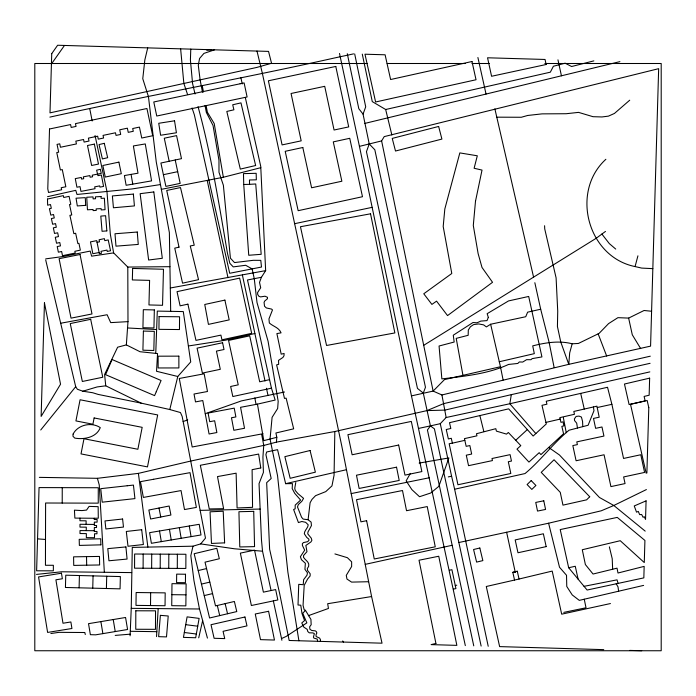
<?xml version="1.0" encoding="UTF-8"?>
<svg xmlns="http://www.w3.org/2000/svg" width="696" height="696" viewBox="0 0 696 696"><rect width="100%" height="100%" fill="white"/><g stroke="black" fill="none" stroke-linecap="round" stroke-linejoin="round"><path stroke-width="1.04" d="M45.501 539.461L45.449 565.274L53.366 565.283L53.348 570.833L36.618 570.798L39.054 487.592L98.284 487.748L98.24 503.147L45.605 503.008L45.501 539.461L37.549 538.869M62.214 503.069L62.248 487.67M94.238 518.268L74.872 518.102L74.428 510.159L81.919 510.586L86.574 510.072L89.105 506.401L98.145 506.662L98.293 518.198L94.238 518.268L94.221 519.494L97.136 519.529L97.109 522.148L94.352 522.113L94.325 525.463L96.561 525.497L96.535 527.524L94.352 527.498L94.308 531.448L96.979 531.474L96.953 533.788L94.534 533.754L94.491 537.712L86.33 537.634L86.365 533.615L79.996 533.536L80.023 530.57L94.325 530.717M143.106 568.223L134.554 568.18L134.632 554.016L185.91 554.268L185.841 568.449L143.106 568.223L143.176 554.06M151.65 568.275L151.719 554.094M160.202 568.319L160.271 554.138M168.745 568.362L168.823 554.181M177.289 568.388L177.367 554.225M86.252 530.63L86.287 527.168L79.979 527.107L80.005 524.279L94.325 524.445M79.988 518.102L79.953 520.747L86.121 520.817L86.078 524.349M185.98 594.836L185.858 605.851L171.729 605.685L171.99 583.666L186.119 583.84L185.98 594.836L171.86 594.68M650.29 356.187L443.578 403.645L426.961 410.605L334.828 431.529L334.071 475.203L331.966 485.886L325.754 491.62L315.549 495.683L311.973 499.406L310.103 502.738L308.093 519.721L311.112 522.13L311.443 525.593L307.971 532.005L307.754 533.875L311.26 538.165L311.895 540.305L310.947 541.932L305.866 545.464L306.962 551.658L303.587 555.46L303.526 557.322C305.274 560.315 309.868 562.142 308.65 566.379L307.31 568.519L307.554 570.442L310.19 573.817L310.12 575.992L307.562 579.072L304.195 585.371L303.056 605.303L304.169 609.705L305.457 610.34L310.921 619.397L311.173 624.721L309.633 626.835L309.938 629.288L311.782 630.489L315.297 630.863L316.306 631.585L316.863 632.968L316.001 634.795L316.123 636.527L319.621 638.11L320.465 639.711L320.343 641.381M130.082 635.831L131.248 608.347L132.284 547.404L192.983 546.195L200.692 543.898L234.43 548.779L262.531 551.215L271.075 590.53L275.651 589.582L277.843 599.961L251.378 605.511L240.355 553.129L254.545 550.153L263.392 592.157L271.075 590.53M150.51 605.555L150.667 592.705L165.196 592.87L165.039 605.729L135.99 605.381L136.146 592.522L150.667 592.705M177.776 376.493L156.53 371.272L157.557 353.577L155.756 353.385L157.296 311.095L183.292 311.582L190.73 361.911L177.776 376.493L169.781 409.535L180.455 412.554L182.178 416.469L205.477 538.13L200.692 543.898M79.1 587.815L79.414 575.531L65.746 575.192L65.441 587.476L120.06 588.851L120.364 576.566L79.414 575.531M92.751 588.181L93.064 575.897M106.401 588.512L106.714 576.236M190.782 49.129L190.408 59.986L192.583 83.607L195.045 94.012M156.53 636.605L158.175 608.6L199.482 608.991L207.434 638.093M155.756 353.385L140.018 351.724L126.35 344.894L127.986 321.639L127.794 267.064L113.631 252.883L110.333 234.221L106.958 191.47L95.065 135.555M39.35 477.369L97.397 478.317L138.4 473.376L190.469 461.109L264.976 445.135L276.425 442.125L276.825 437.305L275.912 432.982L293.668 428.832L286.134 398.155L284.49 398.416L276.616 364.869L278.67 364.33L278.539 360.371L282.915 357.474L283.994 355.752L284.09 353.464L281.184 354.151L276.886 333.584L281.062 332.853C278.948 327.459 273.11 326.467 269.352 323.014L268.96 318.907L272.484 309.92L271.597 309.094L266.35 307.945L264.524 306.231L264.071 302.403L264.663 301.098L267.438 298.741L267.473 297.288L264.976 296.209L260.556 296.905L258.834 296.226L257.703 294.495L257.581 292.572L260.704 287.761L259.512 282.393L261.409 277.286L265.646 270.631L260.739 166.353L245.296 97.449M317.62 641.303L317.237 639.067L313.913 638.119L313.426 637.084L314.366 633.638L312.913 632.899L309.233 632.821L307.762 631.481L307.206 629.349L303.839 627.139L301.786 622.955L304.57 620.562L302.012 613.567L300.75 605.198L298.019 605.007L298.732 584.344L303.23 584.701L303.621 579.655L306.98 575.235L307.467 572.834L304.926 569.276L305.379 563.282L301.411 559.671L300.394 556.696L304.691 550.179L302.386 545.429L302.377 543.68L303.491 542.567L307.728 541.662L309.015 540.209L308.772 539.069L306.753 537.425L304.317 533.788C304.361 530.335 307.954 528.264 308.215 524.827L305.64 522.304L301.846 521.495L298.427 522.565L293.616 509.507L295.156 508.82L295.2 505.096L300.611 500.076L294.695 493.299L292.19 488.592L292.459 483.624L285.638 483.677L277.556 449.668L266.655 451.982L265.907 454.636L271.188 478.483L266.664 482.676L269.622 549.257L279.731 593.888L289.171 640.477L382.026 643.182L371.594 596.533L341.78 446.049L317.489 330.13L262.409 73.541L256.989 51.06M650.081 363.312L511.316 394.649L509.837 403.741L535.824 433.565L533.153 436.035L508.654 408.848L449.512 422.681L450.825 428.492L446.24 429.519L448.372 438.941L451.286 438.289L452.383 443.152L464.824 440.35L464.441 438.637L476.943 435.827L476.473 433.73L495.813 428.684L496.413 431.12L506.523 434.113L508.324 432.486L520.799 445.614L516.971 449.137L528.951 462.083L539.174 452.678L540.949 454.592L563.569 433.747L561.846 426.344L563.934 425.856L562.994 421.846L560.941 422.324L559.836 417.626L574.47 414.285L573.808 411.449L596.916 406.168L599.204 417.209L593.497 418.418L595.628 428.336L601.979 426.979L603.937 436.061L576.793 441.873L577.375 444.605L572.834 445.579L576.097 460.752L604.067 454.775L610.923 486.608L625.06 483.572L623.625 476.943L644.592 472.436L640.781 454.749L623.546 458.447L611.888 404.324L607.53 387.272L546.256 401.235L546.934 404.193L541.984 405.324L546.299 423.925L535.824 433.565M295.774 482.511L294.756 488.279L295.243 490.436L297.879 493.586L303.56 498.345L301.89 501.233L298.314 504.583L297.496 506.958L301.577 517.276L303.169 519.086L308.093 519.721M184.318 632.499L183.448 637.388L195.68 637.745L199.126 618.387L187.102 616.873L184.318 632.499L196.342 634.021M147.717 47.876L144.838 59.943L142.767 78.709L148.448 96.657L156.252 161.907L169.372 232.612L170.685 311.338M192.983 546.195L190.817 555.686L193.94 580.534L199.482 608.991M198.717 637.832L202.649 620.606M637.928 255.823L635.065 266.568C587.485 256.954 570.32 191.635 605.877 159.288M651.578 311.251L644.07 310.494L628.636 318.098L617.918 317.663L608.582 323.605L599.082 333.393L578.393 343.459L572.173 343.789L569.693 352.855L568.78 364.339L441.925 394.963L433.121 391.091L411.458 395.885L465.32 645.61M347.295 53.696L358.814 108.715L363.051 114.109L369.228 143.959L366.453 151.693L417.461 388.394L423.29 393.083L430.424 425.882L434.417 428.858L481.136 646.071M363.051 114.109L365.704 106.853L354.682 53.905M423.29 393.083L425.465 387.263L374.831 149.779L369.228 143.959L359.44 146.369L411.458 395.885M410.344 473.393L406.142 480.875L411.875 489.627L419.523 496.718L430.754 492.986L438.845 486.33L448.877 457.925L419.157 463.092M554.129 367.54L549.135 342.397L540.688 309.224L527.629 312.165L525.732 316.724L490.637 324.24L500.45 366.731L444.492 379.598L433.121 391.091L381.617 140.914L384.227 136.607L658.66 68.669L650.577 346.13L568.78 364.339L560.776 342.067L557.426 326.511L557.731 311.243L556.095 277.852L544.707 228.819L544.594 225.721M51.426 63.988L64.476 45.449M649.829 371.89L509.837 403.741L446.145 417.513L440.281 423.681L430.424 425.882L427.431 430.015L473.758 645.853M45.701 259.965L75.699 386.689L40.733 429.98M305.457 610.34L302.769 613.272L306.84 622.894L286.178 636.431L281.532 638.571L281.88 640.259M515.797 440.203L527.255 429.658M629.723 100.198L614.438 113.448L608.435 116.136L601.962 116.954L593.001 116.693L578.567 112.378L566.161 113.726L542.097 113.866L527.655 115.475L521.295 117.267L496.787 117.172L494.873 108.846M488.218 646.279L454.627 489.227L525.028 473.558C541.018 460.282 553.068 443.326 569.05 430.215L588.111 425.256L593.975 410.71L593.427 406.995M605.485 231.429L596.081 238.354L423.655 345.355M490.637 324.24L486.391 326.92L483.581 324.858L478.752 323.945L473.663 324.571L470.4 326.781L468.312 330.017L468.164 335.298L456.211 338.378L462.936 375.318M646.401 489.566L613.811 505.487L601.24 510.803L548.596 523.209L458.803 542.532M211.514 49.729L206.964 50.251L206.155 49.581M308.363 615.673L328.451 608.452L327.668 603.719L371.594 596.533M183.118 421.532L187.72 419.905M205.242 413.702L241.469 400.879L284.49 392.022M214.559 49.825L203.928 53.401L199.578 58.464L198.29 65.285L200.1 79.744L202.493 92.246M75.699 386.689L77.369 389.247L82.833 391.204L97.153 386.933L105.748 385.819L141.123 403.115L169.781 409.535M126.35 344.894L117.633 347.2L104.6 374.491L105.748 385.819M276.825 437.305L263.801 440.638L257.442 404.141L275.172 400.07L271.457 388.177L247.489 279.983L261.409 277.286M161.341 189.338L223.346 177.254L260.8 167.675M593.845 60.883L571.599 66.52L565.152 63.188L553.416 66.233L550.336 72.184L385.662 109.507L372.282 101.616L362.285 54.131M452.104 545.299L365.252 564.352M514.535 580.029L512.813 572.338L517.293 571.251L519.042 579.029L486.287 586.493L499.632 646.61L603.754 649.646M612.645 569.232L617.03 568.154L617.987 573.017L644.165 566.379L643.835 577.88L587.12 590.034L568.667 567.745L560.219 529.569L617.248 517.398L644.922 540.453L644.279 562.551L620.249 540.714L582.282 549.736L585.38 564.56L593.053 574.035L612.645 569.232L612.219 558.697L609.357 546.865M369.228 143.959L381.617 140.914M364.852 123.409L619.901 61.639M512.813 572.338L517.293 571.251M198.221 570.563L209.583 617.996L236.779 611.575L234.378 601.475L215.516 605.912L205.024 562.159L219.327 558.74L216.821 548.3L194.175 553.72L198.221 570.563L206.564 568.562M201.466 584.101L209.818 582.108M519.042 579.029L552.198 571.085L561.689 614.177L610.444 603.545M204.259 595.576L212.593 593.592M643.617 585.397L579.298 600.37L572.234 594.941L566.77 586.467L566.518 575.279L559.514 567.249L548.596 523.209M511.316 394.649L444.953 410.092L426.961 410.605M545.934 422.394L560.193 419.088M499.223 361.763L534.319 353.646L532.718 345.877C545.577 342.641 559.097 340.379 572.173 343.789M285.638 483.677L346.46 469.704M254.91 333.514L225.243 340.24L188.381 345.982M47.545 196.681L75.76 190.339L77.004 194.462L131.909 188.964L160.454 184.562M568.667 567.745L575.261 566.266L578.115 579.15M597.281 407.517L611.888 404.324M49.877 117.111C144.333 96.231 239.581 79.17 334.002 58.09L353.551 53.879M269.596 379.651L259.686 381.8L249.699 335.846L228.566 340.422L238.232 384.836L230.646 386.48L232.829 396.529L271.457 388.177M418.722 428.397L430.424 425.882M449.407 570.233L451.913 569.702L455.923 588.59L453.427 589.112M455.271 585.51L456.776 585.188M169.18 161.263L160.906 163.021L165.883 186.389L180.177 183.37L175.218 159.984L169.18 161.263L164.282 138.217L176.584 135.616L181.482 158.662L175.218 159.984M163.395 174.696L177.697 171.668M294.634 223.686L372.151 207.347M448.294 476.908L451.591 476.212L454.627 489.227M563.803 612.376L586.023 607.773L584.24 599.212M351.167 493.595L429.267 477.769M97.048 242.33L99.502 241.834L99.093 239.763L104.374 238.632L104.809 240.651L108.211 239.92L110.551 250.76L107.254 251.456L106.949 250.073L101.024 251.334L101.451 253.318L99.371 253.77L96.709 240.633L90.471 241.886L92.846 253.727L99.032 252.526M158.993 508.037L169.137 506.027L170.911 515.023L150.623 519.007L148.857 510.02L158.993 508.037L160.767 517.015M584.048 586.328L617.03 579.846L618.1 583.396M263.01 433.721L192.192 446.989L179.29 378.476L204.172 373.804L207.495 391.5L194.019 394.032L195.506 401.905L202.771 400.548L209.07 434L216.874 432.538L214.655 420.767L209.714 421.689L208.087 413.041L234.221 408.134L235.883 416.939L231.481 417.757L233.847 430.285L244.514 428.284L240.564 407.317L257.442 404.141M170.303 287.996L265.646 270.631M60.682 323.24L107.114 314.74L110.707 322.622L127.986 321.639M276.425 442.125L334.828 431.529M452.383 443.152L449.164 443.743L457.951 484.755L510.82 473.471L508.306 461.726L511.473 461.057L510.098 454.645L491.994 458.507L492.437 460.587L468.538 465.676L466.285 455.193L471.662 454.044L469.843 445.562L466.181 446.345L464.824 440.35M131.066 174.383L124.401 175.566L126.124 185.275L151.571 180.882L145.281 143.933L133.38 145.951L137.999 173.2L131.066 174.383L132.779 184.109M169.441 529.317L149.596 532.658L151.389 543.298L201.005 534.963L199.213 524.314L169.441 529.317L171.233 539.966M102.886 633.63L127.577 629.497L125.567 617.491L88.522 623.668L90.367 634.674L95.639 634.83L102.886 633.63L100.877 621.606M113.631 252.883L91.628 256.171L90.21 251.082L63.562 256.45L45.736 258.86M50.878 633.525L58.96 632.342L84.825 632.516L85.286 634.526M36.514 574.4L61.639 571.781L131.692 572.599M115.214 635.404L130.187 634.169M249.56 184.336L255.736 183.97L261.183 254.318L248.742 255.267L243.739 184.484L243.47 173.626L256.171 173.313L256.337 179.82L249.455 179.986L249.56 184.336L243.739 184.484M368.61 581.717L351.584 582.108L346.973 579.055L346.277 575.357L351.637 566.5L351.645 561.855L347.408 557.705L334.915 553.929M260.139 509.063L200.126 510.368M86.53 556.626L73.585 556.843L73.733 565.404L99.624 564.969L99.484 556.435L86.53 556.626L86.678 565.187M127.794 267.064L169.946 266.681M367.575 63.501L34.8 63.501L34.8 650.751L661.2 650.751L661.2 63.501L544.837 63.501M387.15 63.501L465.45 63.501M471.975 63.501L489.375 63.501M131.248 608.347L158.175 608.6M130.3 631.298L156.817 631.672M629.784 650.403L641.712 650.751M652.839 268.639L641.695 268.09L635.065 266.568M127.542 327.973L156.226 329.512M185.71 624.677L197.742 626.2M82.833 391.204L92.716 392.735L98.049 394.397L141.123 403.115M548.692 447.45L559.427 454.967L599.439 497.475L613.811 505.487L645.192 531.126M615.725 249.072L609.322 243.609L601.875 234.03M342.693 640.955L343.511 642.06M640.685 348.6L632.29 334.785L628.636 318.098M598.151 333.854L606.668 356.039M616.195 583.805L618.005 586.841L618.64 591.243M187.581 94.569L183.857 83.45L180.629 48.833M192.061 107.984L194.375 114.901L229.697 273.276L261.496 267.046L260.782 260.356L253.387 260.304L234.517 262.575L230.42 258.207L223.373 185.258L218.988 172.286L218.97 160.28L213.037 125.498L206.347 112.404L205.042 105.583M97.397 478.317L99.258 484.99L104.348 572.338M479.962 415.921L483.868 431.633M385.662 109.507L391.874 135.015M496.787 117.172L533.58 277.165M198.029 106.636C211.271 154.773 218.988 204.145 227.462 253.283L229.819 263.279L233.256 266.899L245.671 265.28L252.109 268.891L254.257 278.6L257.007 302.551L268.064 341.205L278.183 401.34L277.652 408.5L272.092 417.356L270.057 439.046L277.565 475.82L287.874 572.103L298.906 640.755M225.139 603.641L227.54 613.742M217.326 605.494L219.719 615.603M580.682 393.379L584.275 409.057M267.916 395.032L266.455 388.246M240.86 77.674L242.26 83.92M477.9 57.498L486.034 94.064M534.841 282.707L540.688 309.224M515.301 572.451L506.627 532.266M339.509 53.47L359.44 146.369M561.446 75.812L557.957 59.839M451.591 476.212L440.281 423.681M273.337 600.9L281.532 638.571M242.382 275.016L265.037 381.025M207.26 180.708L227.984 277.713M89.697 108.489L92.177 120.982M563.351 417.644L566.248 432.66M202.231 85.634L203.467 92.011M206.147 105.844L207.382 112.23L214.211 123.514L223.346 177.254M441.925 394.963L446.145 417.513M254.832 397.929L256.05 404.42M261.705 434.513L263.74 445.353L262.923 457.142L263.419 472.41L259.043 483.642L261.461 539.765L262.531 551.215M500.45 366.731L503.112 380.016M179.368 527.655L181.16 538.295M159.514 530.987L161.315 541.627M189.286 525.985L191.078 536.633M113.222 619.553L115.231 631.55M577.471 428.031L576.688 423.142L574.583 420.61L574.391 418.914L576.123 416.425L579.011 416.095L581.404 417.043L582.569 421.393L582.796 426.639M147.874 547.091L138.4 473.376M135.816 610.784L135.755 629.262L155.478 629.332L155.539 610.836L135.816 610.784M159.071 316.576L158.949 329.347L179.455 329.547L179.568 316.776L159.071 316.576M185.51 574.243L185.423 582.7L176.566 582.596L176.671 574.13L185.51 574.243M154.338 309.92L153.955 327.955L142.932 327.729L143.324 309.685L154.338 309.92M132.64 268.447L132.344 279.94L149.596 280.375L148.961 304.944L162.542 305.292L163.473 269.248L132.64 268.447M143.393 331.079L142.906 350.201L153.816 350.497L154.303 331.348L143.393 331.079M44.448 302.882L41.134 416.408L60.535 384.218L44.448 302.882M47.485 199.047L47.641 205.189L50.503 204.581L51.313 208.304L49.433 208.704L50.799 215.125L53.54 214.533L54.271 217.944L51.4 218.544L52.609 224.243L55.558 223.625L56.315 227.227L53.348 227.853L54.523 233.456L57.672 232.795L58.473 236.605L55.288 237.266L56.533 243.226L59.778 242.539L60.474 245.897L57.203 246.567L58.368 252.187L61.639 251.508L62.509 255.693L75.212 253.04L74.855 251.291L80.362 250.134L78.926 243.339L77.856 243.556L75.655 233.273L73.854 233.656L69.904 215.342L71.766 214.951L69.513 204.537L70.801 204.276L69.087 196.35L63.754 197.49L63.345 195.628L47.485 199.047M49.529 128.995L47.78 188.842L48.529 192.479L61.639 189.764L61.222 187.711L65.85 186.754L62.283 169.589L60.387 169.972L56.759 152.572L58.681 152.172L57.046 144.394L59.734 143.828L60.456 147.256L76.421 143.933L75.838 141.131L83.555 139.505L84.103 142.08L89.01 141.053L88.392 138.13L97.666 136.19L98.284 139.139L103.6 138.017L103.052 135.389L115.484 132.788L116.041 135.407L120.695 134.432L119.712 129.813L127.368 128.186L128.247 132.353L133.293 131.283L132.701 128.534L139.426 127.098L141.749 138.034L152.711 135.72L146.934 108.515L75.455 123.636L76.055 126.411L71.201 127.438L70.574 124.558L49.529 128.995M51.73 53.653L49.999 112.865L256.972 67.39L271.544 63.258L268.534 51.4L57.62 45.249L51.73 53.653M646.079 500.859L645.54 519.425L644.279 516.71L643.104 517.285L641.642 514.483L639.65 514.64L638.31 511.421L636.527 512.143L634.247 505.948L646.079 500.859M648.794 407.639L646.888 472.967L646.14 473.132L630.489 404.272L647.167 400.496L648.794 407.639M649.646 378.137L649.15 395.224L644.122 396.424L645.149 400.957L629.114 404.559L624.469 384.027L649.646 378.137M73.115 434.06L72.95 436.227L74.75 438.089C83.955 439.811 96.605 437.471 100.267 427.631C91.768 421.785 77.917 424.603 73.115 434.06M160.376 615.351L158.627 636.666L166.501 636.901L168.223 615.995L160.376 615.351M475.49 201.292L473.297 225.469L478.117 253.579L482.006 267.455L492.542 282.306L447.537 315.592L436.566 301.15L431.894 304.404L423.768 293.773L451.791 273.493L443.195 226.505L444.822 208.983L459.83 152.903L477.308 155.791L474.124 168.258L482.023 170.094L475.49 201.292M94.125 417.948L92.907 424.229L75.934 420.915L80.075 399.765L157.679 414.947L147.482 466.894L81.014 453.905L83.99 438.732L137.878 449.268L142.175 427.344L94.125 417.948M488.322 317.402L487.009 320.612L480.823 321.091L477.021 322.796L473.002 322.518L453.27 335.211L454.175 342.04L439.063 346.016L441.856 378.894C464.45 376.231 487.661 374.056 508.558 364.443L517.807 363.451L519.338 361.955L522.705 362.059L526.576 359.684L530.978 359.702L532.127 358.631L541.932 356.926L528.69 296.452L508.541 300.924L487.157 313.687L488.322 317.402M156.243 391.752L154.59 395.624L105.566 374.665L112.065 359.527L161.081 380.503L156.243 391.752M589.721 496.753L586.606 499.841L562.96 505.139L560.263 492.35L541.227 472.367L554.042 459.76L589.721 496.753M531.187 480.597L527.107 484.547L531.822 489.418L535.911 485.469L531.187 480.597M438.637 126.454L392.24 138.408L395.502 151.032L441.908 139.078L438.637 126.454M435.922 643.443L431.12 644.618L456.854 645.366L438.75 556.243L419.027 560.228L435.922 643.443M310.077 450.512L284.864 456.654L290.162 478.309L315.375 472.166L310.077 450.512M479.831 548.004L473.576 549.501L476.612 562.098L482.859 560.611L479.831 548.004M104.278 143.333L99.032 144.568L102.408 158.923L107.662 157.696L104.278 143.333M179.02 247.141L174.748 248.15L182.552 283.159L198.534 279.661L190.26 245.958L194.245 245.192L180.49 187.563L166.727 190.46L179.02 247.141M255.632 165.526L240.303 169.102L226.818 111.438L233.9 109.811L232.716 104.783L240.973 102.877L255.632 165.526M100.32 169.319L96.631 170.181L97.945 175.653L101.372 174.992L103.565 186.424L99.946 187.12L99.702 185.893L94.682 186.859L95.047 188.686L80.953 191.4L80.031 186.632L76.925 187.224L75.272 178.62L81.284 177.454L81.606 179.098L83.711 178.707L83.346 176.854L89.828 175.592L90.158 177.245L92.585 176.784L92.272 175.166L101.268 173.391L100.32 169.319M244.948 617.004L211.01 624.703L214.107 638.284L224.73 638.597L223.068 631.315L246.976 625.887L244.948 617.004M471.984 61.509L390.613 79.527L385.106 54.793L364.974 54.21L375.605 101.99L476.038 79.753L471.984 61.509M240.094 83.79L153.781 101.973L156.748 116.023L247.106 96.97L244.122 82.928L240.094 83.79M187.894 304.152L180.116 305.849L177.028 291.659L239.641 278.113L251.665 333.358L221.937 339.813L220.91 335.115L195.968 340.37L187.894 304.152M546.177 546.612L517.981 552.755L515.179 539.913L543.367 533.78L546.177 546.612M302.812 147.5L285.203 151.31L298.158 210.688L362.486 196.716L349.74 138.304L333.28 141.88L341.866 181.23L311.599 187.781L302.812 147.5M224.895 300.106L204.755 304.474L208.435 324.38L229.193 319.882L224.895 300.106M546.134 64.511L491.576 76.273L487.548 57.785L545.046 59.464L546.134 64.511M335.785 66.442L268.386 80.788L282.089 144.907L301.185 140.844L291.067 93.49L324.719 86.321L334.063 130.013L348.713 126.907L335.785 66.442M222.589 342.745L197.081 348.148L202.379 373.091L220.301 369.306L216.43 351.106L224.016 349.514L222.589 342.745M118.886 162.133L102.843 165.5L105.27 177.054L121.313 173.687L118.886 162.133M398.651 445.048L352.132 454.775L347.904 434.678L411.319 421.419L421.863 471.583L404.976 475.116L398.651 445.048M90.68 319.316L70.252 323.57L82.346 381.478L102.773 377.241L90.68 319.316M94.352 144.107L87.496 145.525L91.637 165.474L98.493 164.065L94.352 144.107M543.785 500.789L535.746 502.434L537.521 511.073L545.568 509.446L543.785 500.789M366.618 520.695L360.937 521.843L356.517 499.693L402.488 490.523L406.534 510.716L427.231 506.575L435.261 546.812L374.257 558.992L366.618 520.695M268.586 611.288L255.267 613.994L260.504 639.641L274.459 640.042L268.586 611.288M80.031 254.501L59.09 258.695L71.035 318.15L91.985 313.957L80.031 254.501M396.546 467.19L356.474 475.211L359.127 488.453L399.208 480.449L396.546 467.19M260.791 467.947L252.109 469.67L252.561 507.332L237.092 507.984L236.127 473.176L217.491 476.586L223.607 508.68L209.27 508.933L200.335 465.285L258.625 454.07L260.791 467.947M370.542 213.803L300.454 226.731L326.555 345.477L394.867 332.932L370.542 213.803M153.651 479.257L140.47 481.649L143.35 497.431L181.038 490.576L184.492 509.559L196.359 507.41L190.017 472.654L153.651 479.257M61.457 573.217L38.558 576.932L47.615 632.429L71.932 628.497L70.87 621.963L62.988 623.242L55.906 579.803L62.362 578.759L61.457 573.217M174.539 120.808L158.731 123.288L160.611 135.25L176.419 132.771L174.539 120.808M153.816 191.948L140.131 193.679L148.631 260.017L162.307 258.286L153.816 191.948M141.697 529.708L126.315 531.466L127.994 546.256L143.385 544.516L141.697 529.708M127.237 485.756L100.729 488.662L102.208 502.173L134.928 498.614L133.441 485.086L127.237 485.756M122.6 519.016L105 520.93L105.87 528.969L123.479 527.063L122.6 519.016M125.924 546.925L107.793 548.639L108.941 560.776L127.072 559.071L125.924 546.925M133.371 194.08L112.387 195.941L113.431 207.773L134.424 205.912L133.371 194.08M106.853 230.898L102.068 231.298L100.807 216.099L105.601 215.708L106.853 230.898M137.269 232.029L114.997 233.76L115.98 246.166L138.252 244.418L137.269 232.029M85.712 205.355L77.317 205.938L76.047 198.203L85.269 197.647L85.712 205.355M101.016 196.516L95.43 196.855L95.543 198.734L93.133 198.873L93.02 196.907L86.73 197.255L87.461 209.8L93.047 209.479L93.107 210.592L96.248 210.427L96.17 208.887L101.138 208.617L101.216 209.922L105.052 209.705L104.383 198.186L101.12 198.377L101.016 196.516M224.625 542.854L211.471 543.445L210.053 511.804L223.207 511.229L224.625 542.854M100.877 544.846L79.361 545.412L79.196 539.339L100.72 538.782L100.877 544.846M253.718 511.36L238.937 511.725L239.781 546.96L254.553 546.621L253.718 511.36M178.863 356.143L158.123 356.187L158.14 367.958L178.881 367.94L178.863 356.143"/></g></svg>
